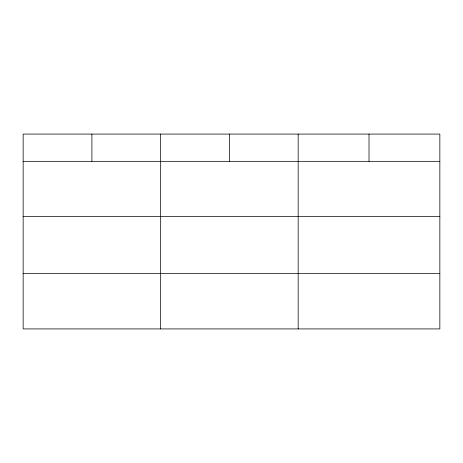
<?xml version="1.0" encoding="UTF-8"?>
<svg xmlns="http://www.w3.org/2000/svg" width="463" height="463" viewBox="0 0 463 463"><rect width="100%" height="100%" fill="white"/><g stroke="black" fill="none" stroke-linecap="round" stroke-linejoin="round"><path stroke-width="0.69" d="M439.85 216.638L439.85 134.079L23.15 134.079L23.15 328.921L439.85 328.921L439.85 216.638L23.15 216.638M23.15 161.332L439.85 161.332M23.15 273.621L439.85 273.621M369.011 134.079L369.011 161.332M298.172 134.079L298.172 328.921M229.416 134.079L229.416 161.332M160.661 134.079L160.661 328.921M91.906 134.079L91.906 161.332"/></g></svg>
